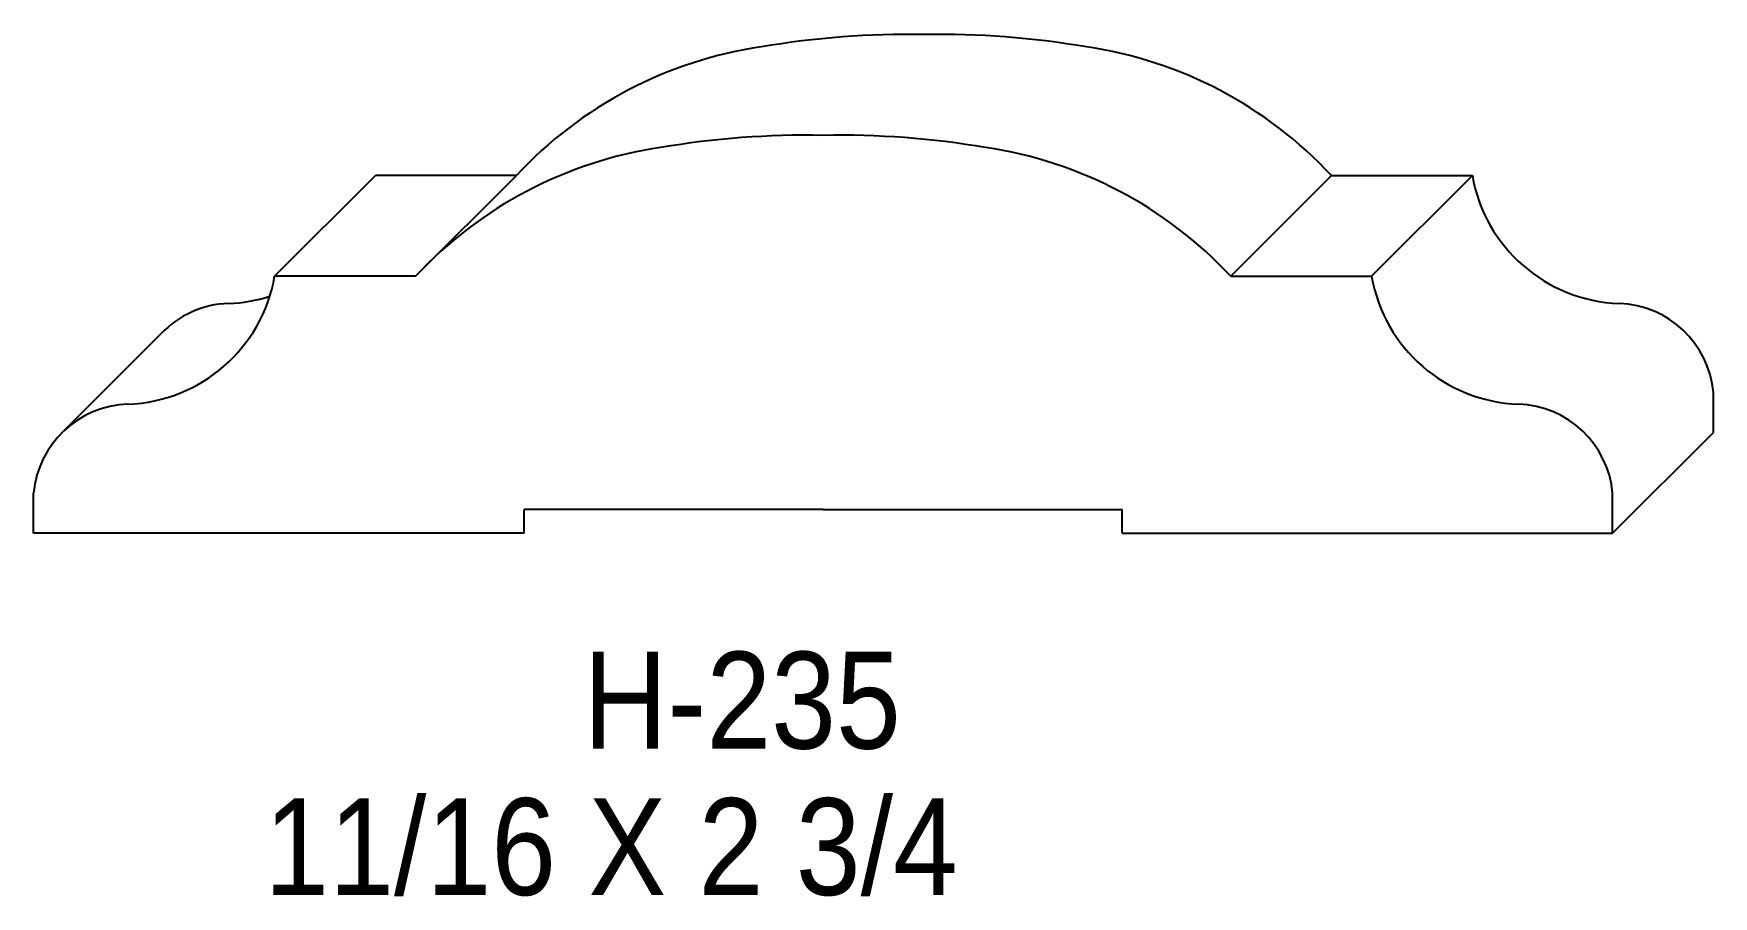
# Model space of a CAD drawing. Extents: x 76.79 to 79.74, y 154.49 to 156.
import ezdxf

# ---------------------------------------------------------------- set-up
doc = ezdxf.new("R2010")
doc.units = 0
doc.header["$LTSCALE"] = 5
doc.layers.add('PROFILE', color=7, linetype='CONTINUOUS')
doc.styles.add('TXT', font='TXT', dxfattribs={"height": 3.5})

msp = doc.modelspace()

# ---------------------------------------------------------------- linework, layer by layer
at = {"layer": 'PROFILE', "color": 1, "linetype": 'CONTINUOUS'}
for p, q in [((77.2143, 155.5775), (77.391, 155.7543)), ((77.6384, 155.7543), (77.391, 155.7543)), ((77.4616, 155.5775), (77.6384, 155.7543)), ((78.8918, 155.5775), (79.0685, 155.7543)), ((79.0685, 155.7543), (79.3158, 155.7543)), ((79.1391, 155.5775), (79.3158, 155.7543)), ((77.4616, 155.5775), (77.2143, 155.5775)), ((78.8918, 155.5775), (79.1391, 155.5775)), ((76.8445, 155.3061), (77.0144, 155.4761)), ((79.7388, 155.3034), (79.7388, 155.3734)), ((79.562, 155.1267), (79.7388, 155.3034)), ((76.7914, 155.1267), (76.7914, 155.1967)), ((79.562, 155.1267), (79.562, 155.1967)), ((78.1767, 155.1682), (77.652, 155.1682)), ((77.652, 155.1267), (77.652, 155.1682)), ((78.1767, 155.1682), (78.7014, 155.1682)), ((78.7014, 155.1267), (78.7014, 155.1682)), ((77.652, 155.1267), (76.7914, 155.1267)), ((78.7014, 155.1267), (79.562, 155.1267))]:
    msp.add_line(p, q, dxfattribs=at)
for centre, major_axis, start_param, end_param in [((78.1753, 155.2539), (0, 0.7339), 0.146278, 0.8206), ((78.3245, 154.4785), (0, 1.5231), -0.019025, 0.168987), ((78.3824, 154.4785), (0, 1.5231), -0.168987, 0.019025), ((78.5316, 155.2539), (0, 0.7339), -0.8206, -0.146278), ((77.9985, 155.0772), (0.7339, 0), 1.717074, 2.391396), ((78.1477, 154.3018), (0, 1.5231), -0.019025, 0.168987), ((78.2057, 154.3018), (0, 1.5231), -0.168987, 0.019025), ((78.3549, 155.0772), (0.7339, 0), 0.750196, 1.424518), ((79.5828, 155.8006), (0, 0.271), -4.54056, -3.176225), ((76.9473, 155.6239), (0.271, 0), -1.536164, -0.171829), ((79.4061, 155.6239), (0.271, 0), -2.969764, -1.605428), ((77.1241, 155.8006), (0, 0.271), -3.106961, -2.835565), ((77.1394, 155.3579), (0, 0.172), 0.034632, 0.813279), ((79.5675, 155.3579), (0, 0.172), -1.480403, -0.034632), ((76.9627, 155.1812), (0.172, 0), 1.605428, 3.051199), ((79.3907, 155.1812), (0.172, 0), 0.090394, 1.536164)]:
    msp.add_ellipse(centre, major_axis=major_axis, ratio=1, start_param=start_param, end_param=end_param, dxfattribs=at)

# ---------------------------------------------------------------- texts
at = {"layer": 'PROFILE', "color": 1, "linetype": 'CONTINUOUS', "style": 'TXT', "width": 0.9}
for s, height, p in [('H-235', 0.16996, (77.7559, 154.7486)), ('11/16 X 2 3/4', 0.169956, (77.1962, 154.4916))]:
    msp.add_text(s, height=height, dxfattribs=at).set_placement(p)

doc.saveas('drawing.dxf')
